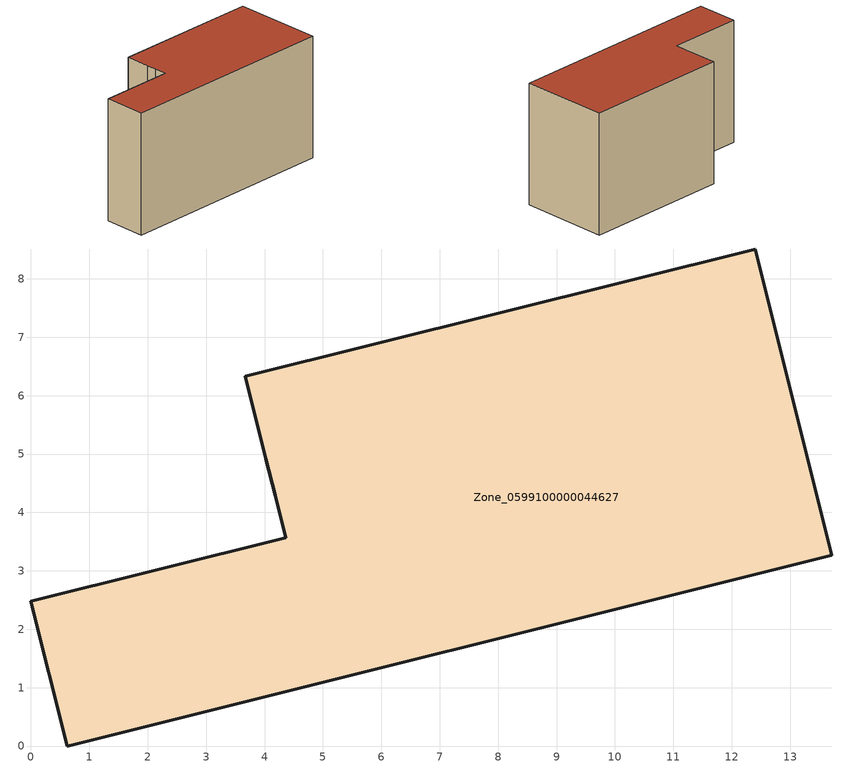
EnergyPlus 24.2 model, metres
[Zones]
Zone_0599100000044627
 floor ground (C_G): 0,2.48 4.36,3.57 4.18,4.29 4.02,4.92 3.67,6.33 12.4,8.51 13.71,3.27 0.62,0 z0
 wall outside (C_F): 4.36,3.57 0,2.48 0.62,0 13.71,3.27 12.4,8.51 3.67,6.33 4.02,4.92 4.18,4.29 4.36,3.57 z0:7.46
 roof outside (C_R): 4.02,4.92 4.18,4.29 4.36,3.57 0,2.48 0.62,0 13.71,3.27 12.4,8.51 3.67,6.33 z7.46
[BUILDING]
Pand.0599100000044627: North Axis=0; Terrain=City; Loads Convergence Tolerance Value=0.04; Temperature Convergence Tolerance Value=0.4; Solar Distribution=FullExterior; Maximum Number of Warmup Days=25; Minimum Number of Warmup Days=1
[Site:Location]
Rotterdam.The.Hague.AP_ZH_NLD Design_Conditions: Latitude=51.96; Longitude=4.45; Time Zone=1; Elevation=-4.5
[SITE:GROUNDTEMPERATURE:BUILDINGSURFACE]
18, 18, 18, 18, 18, 18, 18, 18, 18, 18, 18, 18
[MATERIAL] Thermal Absorptance=0.9; Solar Absorptance=0.7; Visible Absorptance=0.7
Name | Roughness | Thickness | Conductivity | Density | Specific Heat
G.TI.1975-1991 | MediumSmooth | 0.15 | 0.288461 | 540 | 1210
F.TI.1975-1991 | Rough | 0.3 | 0.230769 | 1920 | 840
R.TI.1975-1991 | MediumRough | 0.2 | 0.153846 | 1500 | 1000
[CONSTRUCTION]
C_G: G.TI.1975-1991
C_F: F.TI.1975-1991
C_R: R.TI.1975-1991
[ZONE]
Zone_0599100000044627: Type=1; Multiplier=1; Ceiling Height=Autocalculate; Volume=Autocalculate; Floor Area=autocalculate; Part of Total Floor Area=Yes
[ZONEINFILTRATION:DESIGNFLOWRATE]
Infil_Zone_0599100000044627: Zone or ZoneList or Space or SpaceList=Zone_0599100000044627; Schedule=AlwaysOn; Design Flow Rate Calculation Method=Flow/Area; Flow Rate per Floor Area=0.003; Constant Term Coefficient=1; Temperature Term Coefficient=0; Velocity Term Coefficient=0; Velocity Squared Term Coefficient=0
[HVACTEMPLATE:ZONE:IDEALLOADSAIRSYSTEM]
Zone_0599100000044627: Maximum Heating Supply Air Temperature=50; Minimum Cooling Supply Air Temperature=13; Maximum Heating Supply Air Humidity Ratio=0.0156; Minimum Cooling Supply Air Humidity Ratio=0.0077; Heating Limit=NoLimit; Cooling Limit=NoLimit; Dehumidification Control Type=ConstantSensibleHeatRatio; Cooling Sensible Heat Ratio=0.7; Dehumidification Setpoint=60; Humidification Control Type=None; Humidification Setpoint=30; Outdoor Air Method=None; Outdoor Air Flow Rate per Person=0.00944; Outdoor Air Flow Rate per Zone Floor Area=0; Outdoor Air Flow Rate per Zone=0; Demand Controlled Ventilation Type=None; Outdoor Air Economizer Type=NoEconomizer; Heat Recovery Type=None; Sensible Heat Recovery Effectiveness=0.7; Latent Heat Recovery Effectiveness=0.65
[ZONECONTROL:THERMOSTAT]
ThermostatControl_Zone_0599100000044627: Zone or ZoneList=Zone_0599100000044627; Control Type Schedule=DualSetpointControlType; Control 1=Thermostat_Zone_0599100000044627; Temperature Difference Between Cutout And Setpoint=0
[THERMOSTATSETPOINT:DUALSETPOINT]
Thermostat_Zone_0599100000044627: Heating Setpoint Temperature Schedule=HeatingSetpoint_Zone_0599100000044627; Cooling Setpoint Temperature Schedule=CoolingSetpoint_Zone_0599100000044627
[SCHEDULE:COMPACT]
HeatingSetpoint_Zone_0599100000044627: Through: 12/31, For: AllDays, Until: 24:00, 21
CoolingSetpoint_Zone_0599100000044627: Through: 12/31, For: AllDays, Until: 24:00, 24
DualSetpointControlType: Through: 12/31, For: AllDays, Until: 24:00, 4
AlwaysOn: Through: 12/31, For: AllDays, Until: 24:00, 1
